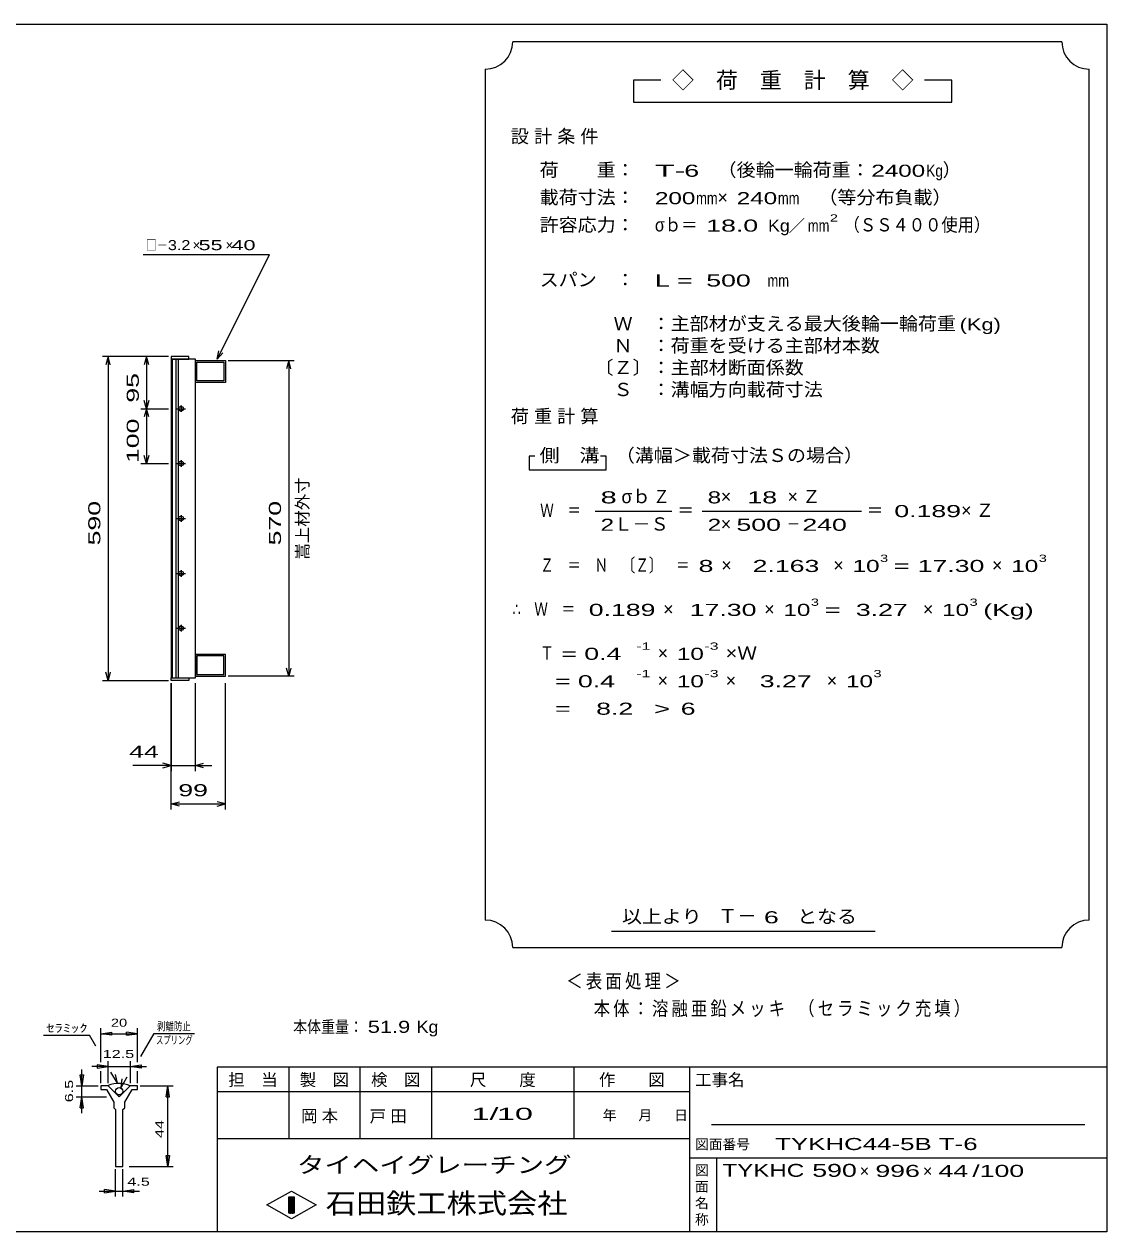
# Model space of a CAD drawing. Units: millimetres, scale not verified. Extents: x -1820 to 1724, y -1285 to 1059.
# Drawn here: x -248 to 1724, y -1141 to 1059 of the extents above; entities that cross this region are included whole.
import ezdxf
from ezdxf.enums import TextEntityAlignment as Align

# ---------------------------------------------------------------- set-up
doc = ezdxf.new("R2010")
doc.units = ezdxf.units.MM
doc.header["$LTSCALE"] = 10
for name, color, linetype, lineweight in [('0_2', 150, 'Continuous', 25), ('16', 3, 'Continuous', 25), ('22', 2, 'Continuous', 25), ('32', 4, 'Continuous', 25)]:
    doc.layers.add(name, color=color, linetype=linetype, lineweight=lineweight)
doc.styles.add('ベクトル', font='')
doc.styles.get('ベクトル').set_extended_font_data('ベクトル')

msp = doc.modelspace()

# ---------------------------------------------------------------- linework, layer by layer
at = {"layer": '0_2'}
for p, q in [((-1736, 1059), (1724, 1059)), ((1724, 1059), (1724, -1141)), ((1724, -841), (104, -841)), ((104, -841), (104, -1141)), ((234, -841), (234, -971)), ((364, -971), (364, -841)), ((494, -841), (494, -971)), ((754, -971), (754, -841)), ((964, -841), (964, -1141)), ((964, -886), (104, -886)), ((1684, -946), (1004, -946)), ((104, -971), (964, -971)), ((964, -1006), (1724, -1006)), ((1014, -1141), (1014, -1006)), ((194, -1092), (239, -1067)), ((234, -1077), (244, -1077)), ((234, -1107), (234, -1077)), ((234, -1077), (236, -1077)), ((236, -1077), (236, -1107)), ((238, -1107), (238, -1077)), ((238, -1077), (240, -1077)), ((239, -1067), (284, -1092)), ((240, -1077), (240, -1107)), ((242, -1107), (242, -1077)), ((242, -1077), (244, -1077)), ((244, -1077), (244, -1107)), ((244, -1077), (244, -1107)), ((239, -1117), (194, -1092)), ((284, -1092), (239, -1117)), ((244, -1107), (234, -1107)), ((236, -1107), (238, -1107)), ((240, -1107), (242, -1107)), ((1724, -1141), (-1736, -1141))]:
    msp.add_line(p, q, dxfattribs=at)
at = {"layer": '16'}
for p, q in [((52, 453.5), (20, 453.5)), ((20, 453.5), (20, 449)), ((20, 449), (52, 449)), ((20, 449), (20, -132)), ((64, 449), (20, 449)), ((22, 449), (22, -132)), ((29, -132), (29, 449)), ((33, 449), (33, -132)), ((52, 449), (52, 453.5)), ((64, -132), (64, 449)), ((64, 446), (119, 446)), ((64, 406), (64, 446)), ((67, 443), (116, 443)), ((67, 409), (67, 443)), ((116, 443), (116, 409)), ((119, 446), (119, 406)), ((119, 406), (64, 406)), ((116, 409), (67, 409)), ((30, 358.5), (46, 358.5)), ((40, 361.5), (36, 361.5)), ((36, 355.5), (40, 355.5)), ((38, 364.5), (38, 352.5)), ((38, 264.5), (38, 252.5)), ((30, 258.5), (46, 258.5)), ((40, 261.5), (36, 261.5)), ((36, 255.5), (40, 255.5)), ((30, 158.5), (46, 158.5)), ((40, 161.5), (36, 161.5)), ((36, 155.5), (40, 155.5)), ((38, 164.5), (38, 152.5)), ((30, 58.5), (46, 58.5)), ((40, 61.5), (36, 61.5)), ((36, 55.5), (40, 55.5)), ((38, 64.5), (38, 52.5)), ((30, -41.5), (46, -41.5)), ((40, -38.5), (36, -38.5)), ((38, -35.5), (38, -47.5)), ((36, -44.5), (40, -44.5)), ((119, -89), (64, -89)), ((64, -89), (64, -129)), ((116, -92), (67, -92)), ((67, -92), (67, -126)), ((116, -126), (116, -92)), ((119, -129), (119, -89)), ((20, -132), (52, -132)), ((20, -136.5), (20, -132)), ((20, -132), (64, -132)), ((52, -132), (52, -136.5)), ((64, -129), (119, -129)), ((67, -126), (116, -126)), ((52, -136.5), (20, -136.5))]:
    msp.add_line(p, q, dxfattribs=at)
for centre, radius, start, end in [((36, 358.5), 3, 90, 270), ((38, 358.5), 4, 46.6, 133.4), ((38, 358.5), 4, 226.6, 313.4), ((40, 358.5), 3, 270, 90), ((36, 258.5), 3, 90, 270), ((38, 258.5), 4, 46.6, 133.4), ((38, 258.5), 4, 226.6, 313.4), ((40, 258.5), 3, 270, 90), ((36, 158.5), 3, 90, 270), ((38, 158.5), 4, 46.6, 133.4), ((38, 158.5), 4, 226.6, 313.4), ((40, 158.5), 3, 270, 90), ((36, 58.5), 3, 90, 270), ((38, 58.5), 4, 46.6, 133.4), ((38, 58.5), 4, 226.6, 313.4), ((40, 58.5), 3, 270, 90), ((36, -41.5), 3, 90, 270), ((38, -41.5), 4, 46.6, 133.4), ((40, -41.5), 3, 270, 90), ((38, -41.5), 4, 226.6, 313.4)]:
    msp.add_arc(centre, radius, start, end, dxfattribs=at)
at = {"layer": '22', "color": 4}
for p, q in [((1642, 1027), (642, 1027)), ((592, 977), (592, -573)), ((1692, -573), (1692, 977)), ((912, 957), (862, 957)), ((862, 957), (862, 917)), ((1442, 957), (1392, 957)), ((1442, 917), (1442, 957)), ((862, 917), (1442, 917)), ((199, 639), (-31, 639)), ((104, 449), (199, 639)), ((104, 449), (107, 463.6)), ((15, 453.5), (-105, 453.5)), ((-95, 453.5), (-99, 438.5)), ((-91, 438.5), (-95, 453.5)), ((-95, 453.5), (-95, -136.5)), ((15, 453.5), (-35, 453.5)), ((-25, 453.5), (-29, 438.5)), ((-21, 438.5), (-25, 453.5)), ((-25, 453.5), (-25, 358.5)), ((104, 449), (114, 460)), ((124, 446), (244, 446)), ((234, 446), (230, 431)), ((238, 431), (234, 446)), ((234, 446), (234, -129)), ((-35, 358.5), (15, 358.5)), ((-25, 358.5), (-29, 373.5)), ((-25, 358.5), (-29, 343.5)), ((-21, 373.5), (-25, 358.5)), ((-21, 343.5), (-25, 358.5)), ((-25, 358.5), (-25, 258.5)), ((-25, 258.5), (-29, 273.5)), ((-21, 273.5), (-25, 258.5)), ((682, 272), (672, 272)), ((672, 272), (672, 247)), ((812, 272), (802, 272)), ((812, 247), (812, 272)), ((-35, 258.5), (15, 258.5)), ((672, 247), (812, 247)), ((792, 172), (932, 172)), ((987, 172), (1277, 172)), ((-95, -136.5), (-99, -121.5)), ((-91, -121.5), (-95, -136.5)), ((244, -129), (124, -129)), ((234, -129), (230, -114)), ((238, -114), (234, -129)), ((-105, -136.5), (15, -136.5)), ((20, -141.5), (20, -301.5)), ((20, -371.5), (20, -141.5)), ((64, -301.5), (64, -141.5)), ((119, -371.5), (119, -141.5)), ((20, -291.5), (-50, -291.5)), ((20, -291.5), (5, -287.5)), ((5, -295.5), (20, -291.5)), ((20, -291.5), (64, -291.5)), ((64, -291.5), (79, -287.5)), ((79, -295.5), (64, -291.5)), ((64, -291.5), (94, -291.5)), ((20, -361.5), (35, -357.5)), ((35, -365.5), (20, -361.5)), ((20, -361.5), (119, -361.5)), ((119, -361.5), (104, -357.5)), ((104, -365.5), (119, -361.5)), ((822, -593), (1302, -593)), ((642, -623), (1642, -623))]:
    msp.add_line(p, q, dxfattribs=at)
for centre, start, end in [((592, 1027), 270, 0), ((1692, 1027), 180, 270), ((592, -623), 0, 90), ((1692, -623), 90, 180)]:
    msp.add_arc(centre, 50, start, end, dxfattribs=at)
at = {"layer": '32'}
for p, q in [((-108, -832), (-108, -770)), ((-41.33, -832), (-41.33, -770)), ((-212.33, -783), (-129, -783)), ((-117.33, -803), (-129, -783)), ((-108, -780), (-88, -777)), ((-88, -783), (-108, -780)), ((-108, -780), (-41.33, -780)), ((-88, -783), (-88, -777)), ((-41.33, -780), (-61.33, -777)), ((-61.33, -783), (-61.33, -777)), ((-61.33, -783), (-41.33, -780)), ((-35.33, -821.67), (-11, -779.67)), ((-11, -779.67), (62.34, -779.67)), ((-94.67, -870), (-94.67, -830)), ((-54.67, -830), (-54.67, -870)), ((-143, -875), (-146, -855)), ((-146, -855), (-140, -855)), ((-143, -875), (-143, -845)), ((-140, -855), (-143, -875)), ((-94.67, -840), (-124.67, -840)), ((-94.67, -840), (-114.67, -837)), ((-114.67, -837), (-114.67, -843)), ((-114.67, -843), (-94.67, -840)), ((-108, -870), (-108, -848)), ((-94.67, -840), (-54.67, -840)), ((-78, -870), (-89.67, -850)), ((-78, -870), (-81.67, -854.33)), ((-54.67, -840), (-34.67, -837)), ((-34.67, -843), (-54.67, -840)), ((-54.67, -840), (-24.67, -840)), ((-41.33, -870), (-41.33, -848)), ((-34.67, -837), (-34.67, -843)), ((-153, -875), (-113, -875)), ((-143, -895), (-143, -875)), ((-108, -875), (-108, -881.67)), ((-94.67, -875), (-108, -875)), ((-74.67, -895), (-94.67, -875)), ((-54.67, -875), (-74.67, -895)), ((-71.33, -878.33), (-60, -858.33)), ((-71.33, -878.33), (-69, -862.33)), ((-41.33, -875), (-54.67, -875)), ((-41.33, -881.67), (-41.33, -875)), ((-36.33, -875), (23.67, -875)), ((10.67, -895), (13.67, -875)), ((16.67, -895), (13.67, -875)), ((13.67, -1021.67), (13.67, -875)), ((-153, -895), (-98, -895)), ((-146, -915), (-143, -895)), ((-140, -915), (-143, -895)), ((-143, -925), (-143, -895)), ((-108, -881.67), (-98, -881.67)), ((-98, -881.67), (-84.67, -905)), ((-64.67, -905), (-51.33, -881.67)), ((-51.33, -881.67), (-41.33, -881.67)), ((10.67, -895), (16.67, -895)), ((-146, -915), (-140, -915)), ((-84.67, -905), (-84.67, -915)), ((-84.67, -915), (-81.33, -918.33)), ((-81.33, -918.33), (-81.33, -1021.67)), ((-68, -918.33), (-64.67, -915)), ((-68, -1021.67), (-68, -918.33)), ((-64.67, -915), (-64.67, -905)), ((13.67, -1021.67), (10.67, -1001.67)), ((10.67, -1001.67), (16.67, -1001.67)), ((16.67, -1001.67), (13.67, -1021.67)), ((-81.33, -1021.67), (-68, -1021.67)), ((-81.33, -1076.67), (-81.33, -1026.67)), ((-68, -1076.67), (-68, -1026.67)), ((-56.33, -1021.67), (23.67, -1021.67)), ((-111.33, -1066.67), (-81.33, -1066.67)), ((-81.33, -1066.67), (-101.33, -1063.67)), ((-101.33, -1069.67), (-101.33, -1063.67)), ((-101.33, -1069.67), (-81.33, -1066.67)), ((-81.33, -1066.67), (-68, -1066.67)), ((-68, -1066.67), (-48, -1063.67)), ((-48, -1069.67), (-68, -1066.67)), ((-68, -1066.67), (-38, -1066.67)), ((-48, -1069.67), (-48, -1063.67))]:
    msp.add_line(p, q, dxfattribs=at)
msp.add_circle((-74.67, -885), 6.67, dxfattribs=at)
msp.add_arc((-75, -920.68), 50, 66, 113, dxfattribs=at)

# ---------------------------------------------------------------- texts
at = {"layer": '0_2', "style": 'ベクトル'}
for s, height, p in [('担\u3000当', 21.99, (124, -864)), ('製\u3000図', 21.99, (254, -864)), ('検\u3000図', 21.99, (384, -864)), ('尺\u3000\u3000度', 21.99, (564, -864)), ('作\u3000\u3000図', 21.99, (799, -864)), ('工事名', 21.99, (974, -864)), ('年', 18.33, (806, -928.5)), ('月', 18.33, (871, -928.5)), ('日', 18.33, (936, -928.5)), ('図面番号', 18.33, (974, -981.5)), ('図', 18.33, (974, -1028.5)), ('面', 18.33, (974, -1058.5)), ('名', 18.33, (974, -1088.5)), ('称', 18.33, (974, -1118.5))]:
    msp.add_text(s, height=height, dxfattribs=at).set_placement(p, align=Align.MIDDLE_LEFT)
at = {"layer": '0_2', "color": 222, "style": 'ベクトル'}
for s, height, width, p in [('タイヘイグレーチング', 29.33, 1.25, (249, -1019)), ('石田鉄工株式会社', 36.66, 1.1, (301.5, -1089))]:
    msp.add_text(s, height=height, dxfattribs=dict(at, width=width)).set_placement(p, align=Align.MIDDLE_LEFT)
at = {"layer": '22', "style": 'ベクトル'}
for s, height, p in [('◇\u3000荷\u3000重\u3000計\u3000算\u3000◇', 29.33, (932, 957)), ('）', 24.19, (1425, 793.5)), ('×', 24.19, (1015, 743.5)), ('／', 21.99, (1144.5, 692)), ('×', 18.33, (59, 656.5)), ('×', 18.33, (119, 656.5)), ('σｂ', 24.19, (840, 198.5)), ('×', 24.19, (1021, 198.5)), ('Ｌ－Ｓ', 24.19, (827, 148.5)), ('×', 24.19, (1021, 148.5)), ('×', 24.19, (1022, 73.5)), ('×', 24.19, (1226, 73.5)), ('×', 24.19, (1515, 73.5)), ('×', 24.19, (916, -6.5)), ('×', 24.19, (1100, -6.5)), ('×', 24.19, (1389, -6.5)), ('×', 24.19, (906, -86.5)), ('×', 24.19, (906, -136.5)), ('×', 24.19, (1030, -136.5)), ('×', 24.19, (1214, -136.5)), ('Ｔ－', 25.66, (1016, -565.5)), ('×', 21.99, (1274, -1030)), ('×', 21.99, (1389, -1030))]:
    msp.add_text(s, height=height, dxfattribs=at).set_placement(p, align=Align.MIDDLE_LEFT)
for s, height, width, p in [('荷\u3000\u3000重：\u3000', 24.19, 1.05, (691, 793.5)), ('T-', 21.99, 2, (901, 792)), (' 6 ', 21.99, 1.65, (941, 792)), ('（後輪一輪荷重：', 24.19, 1.05, (1015, 793.5)), ('2400', 21.99, 1.5, (1295, 792)), ('Kg', 21.99, 0.85, (1395, 792)), ('載荷寸法：\u3000', 24.19, 1.05, (691, 743.5)), ('200', 21.99, 1.5, (901, 742)), ('mm', 21.99, 0.8, (976, 742)), ('240', 21.99, 1.5, (1050, 742)), ('mm', 21.99, 0.8, (1125, 742)), ('\u3000（等分布負載）', 24.19, 1.05, (1164, 743.5)), ('許容応力：\u3000', 24.19, 1.05, (691, 693.5)), ('σｂ＝', 24.19, 0.9, (901, 693.5)), ('2', 13.2, 1.5, (1219.5, 706)), ('（ＳＳ４００使用）', 24.19, 0.9, (1244.5, 693.5)), (' 18.0', 21.99, 1.65, (981, 692)), ('Kg', 21.99, 1.1, (1107, 692)), ('mm', 21.99, 0.8, (1179.5, 692)), ('□－', 18.33, 0.8, (-26, 656.5)), ('3.2', 18.33, 1.2, (14, 656.5)), (' 55 ', 18.33, 1.6, (59, 656.5)), (' 40 ', 18.33, 1.6, (119, 656.5)), ('スパン\u3000：\u3000', 24.19, 1.05, (691, 593.5)), ('L = ', 21.99, 1.65, (901, 592)), (' 500 ', 21.99, 1.65, (981, 592)), ('mm', 21.99, 0.8, (1106, 592)), ('\u3000Ｗ\u3000：主部材が支える最大後輪一輪荷重', 24.19, 1.05, (791, 513.5)), ('(Kg)', 21.99, 1.35, (1456, 512)), ('\u3000Ｎ\u3000：荷重を受ける主部材本数', 24.19, 1.05, (791, 473.5)), ('〔Ｚ〕：主部材断面係数', 24.19, 1.05, (791, 433.5)), ('\u3000Ｓ\u3000：溝幅方向載荷寸法', 24.19, 1.05, (791, 393.5)), ('側\u3000溝', 24.19, 1.1, (691, 273.5)), ('\u3000（溝幅＞載荷寸法Ｓの場合）', 24.19, 1.05, (795, 273.5)), ('8', 21.99, 1.8, (802, 197)), ('Ｚ', 24.19, 0.9, (898, 198.5)), ('8', 21.99, 1.5, (997, 197)), (' 18 ', 21.99, 1.65, (1056, 197)), ('Ｗ\u3000＝', 24.19, 0.75, (692, 173.5)), ('＝', 24.19, 0.9, (942, 173.5)), ('＝', 24.19, 0.9, (1287, 173.5)), ('0.189', 21.99, 1.65, (1337, 172)), ('2', 21.99, 1.5, (802, 147)), ('2', 21.99, 1.5, (997, 147)), (' 500 ', 21.99, 1.65, (1036, 147)), (' 240 ', 21.99, 1.65, (1156, 147)), ('－', 24.19, 0.75, (1141, 148.5)), ('Ｚ\u3000＝\u3000Ｎ\u3000〔Ｚ〕\u3000＝', 24.19, 0.75, (692, 73.5)), ('3', 13.2, 1.5, (1311, 86)), ('3', 13.2, 1.5, (1600, 86)), (' 8 ', 21.99, 1.65, (967, 72)), ('  2.163', 21.99, 1.65, (1052, 72)), ('10', 21.99, 1.5, (1261, 72)), ('=', 21.99, 1.7, (1336, 72)), (' 17.30', 21.99, 1.65, (1366, 72)), ('10', 21.99, 1.5, (1550, 72)), ('∴\u3000Ｗ\u3000＝', 24.19, 0.75, (642, -6.5)), (' 0.189', 21.99, 1.65, (767, -8)), (' 17.30', 21.99, 1.65, (951, -8)), ('10', 21.99, 1.5, (1135, -8)), ('3', 13.2, 1.5, (1185, 6)), ('  3.27', 21.99, 1.65, (1240, -8)), ('10', 21.99, 1.5, (1424, -8)), ('3', 13.2, 1.5, (1474, 6)), ('(Kg)', 21.99, 1.65, (1499, -8)), ('=', 21.99, 1.7, (1210, -8)), ('Ｔ', 24.19, 0.75, (692, -86.5)), (' = 0.4', 21.99, 1.65, (717, -88)), ('-1', 13.2, 1.65, (867, -74)), ('10', 21.99, 1.5, (941, -88)), ('-3', 13.2, 1.65, (991, -74)), ('×Ｗ', 24.19, 1.1, (1030, -86.5)), ('  = 0.4', 21.99, 1.65, (692, -138)), ('-1', 13.2, 1.65, (867, -124)), ('10', 21.99, 1.5, (941, -138)), ('-3', 13.2, 1.65, (991, -124)), ('  3.27', 21.99, 1.65, (1065, -138)), ('10', 21.99, 1.5, (1249, -138)), ('3', 13.2, 1.5, (1299, -124)), ('  =', 21.99, 1.65, (692, -188)), ('  8.2', 21.99, 1.65, (767, -188)), ('>', 21.99, 1.7, (899.5, -188)), (' 6 ', 21.99, 1.65, (934.5, -188)), (' 44 ', 21.99, 1.65, (-70, -266.5)), (' 99 ', 21.99, 1.65, (19.5, -336.5)), ('以上より\u3000', 24.19, 1.1, (841, -566.5)), (' 6 ', 21.99, 1.65, (1086, -568)), ('となる', 24.19, 1.1, (1160, -566.5)), ('本体重量：', 21.99, 0.85, (242, -767.5)), (' 51.9', 21.99, 1.35, (367, -767.5)), ('Kg', 21.99, 1.1, (467, -767.5)), ('1/', 21.99, 2, (567, -926)), (' 10 ', 21.99, 2, (597, -926)), ('TYKHC44-5B T-6  ', 21.99, 1.6, (1120, -981)), ('TYKHC', 23.46, 1.4, (1024, -1029)), (' 590 ', 23.46, 1.55, (1174, -1029)), (' 996 ', 21.99, 1.65, (1289, -1030)), (' 44 ', 21.99, 1.65, (1404, -1030)), ('/', 21.99, 1.65, (1479, -1030)), (' 100 ', 21.99, 1.65, (1479, -1030))]:
    msp.add_text(s, height=height, dxfattribs=dict(at, width=width)).set_placement(p, align=Align.MIDDLE_LEFT)
at = {"layer": '22', "style": 'ベクトル', "width": 1.65}
for s, p in [(' 95 ', (-50, 356)), (' 100 ', (-50, 246)), (' 590 ', (-120, 96)), (' 570', (209, 96))]:
    msp.add_text(s, height=21.99, rotation=90, dxfattribs=at).set_placement(p, align=Align.MIDDLE_LEFT)
at = {"layer": '22', "style": 'ベクトル'}
msp.add_text('嵩上材外寸', height=21.99, rotation=90, dxfattribs=at).set_placement((259, 83.5), align=Align.MIDDLE_LEFT)
at = {"layer": '22', "attachment_point": 4, "style": 'ベクトル'}
for s, insert, char_height in [('\\T1.28;設計条件', (638.5, 853.5), 24.19), ('\\T1.28;荷重計算', (638.5, 343.5), 24.19), ('\\T1.42;×Ｚ', (1142.5, 198.5), 24.19), ('\\T1.42;×Ｚ', (1458.5, 173.5), 24.19), ('\\T1.2;\\W0.85;＜表面処理＞', (739.5, -685.5), 25.66), ('\\T1.19;\\W0.85;本体：溶融亜鉛メッキ', (789.5, -735.5), 25.66), ('\\T1.19;\\W0.85;（セラミック充填）', (1162, -735.5), 25.66), ('\\T1.25;岡本\u3000', (256.5, -931), 21.99), ('\\T1.25;戸田\u3000', (381.5, -931.5), 21.99)]:
    msp.add_mtext(s, dxfattribs=dict(at, insert=insert, char_height=char_height))
at = {"layer": '32', "color": 2, "style": 'ベクトル'}
for s, width, p in [('ｾﾗﾐｯｸ', 1.5, (-207.33, -770)), ('20', 1.35, (-89.67, -760)), ('剥離防止', 0.75, (-6, -766.67)), ('スプリング', 0.65, (-7.66, -791.67)), ('12.5', 1.5, (-104.67, -817)), (' 4.5 ', 1.5, (-68, -1049.67))]:
    msp.add_text(s, height=14.66, dxfattribs=dict(at, width=width)).set_placement(p, align=Align.MIDDLE_LEFT)
at = {"layer": '32', "color": 2, "style": 'ベクトル', "width": 1.5}
for s, p in [('6.5', (-166, -905)), (' 44 ', (-1.33, -978.33))]:
    msp.add_text(s, height=14.66, rotation=90, dxfattribs=at).set_placement(p, align=Align.MIDDLE_LEFT)

doc.saveas('drawing.dxf')
